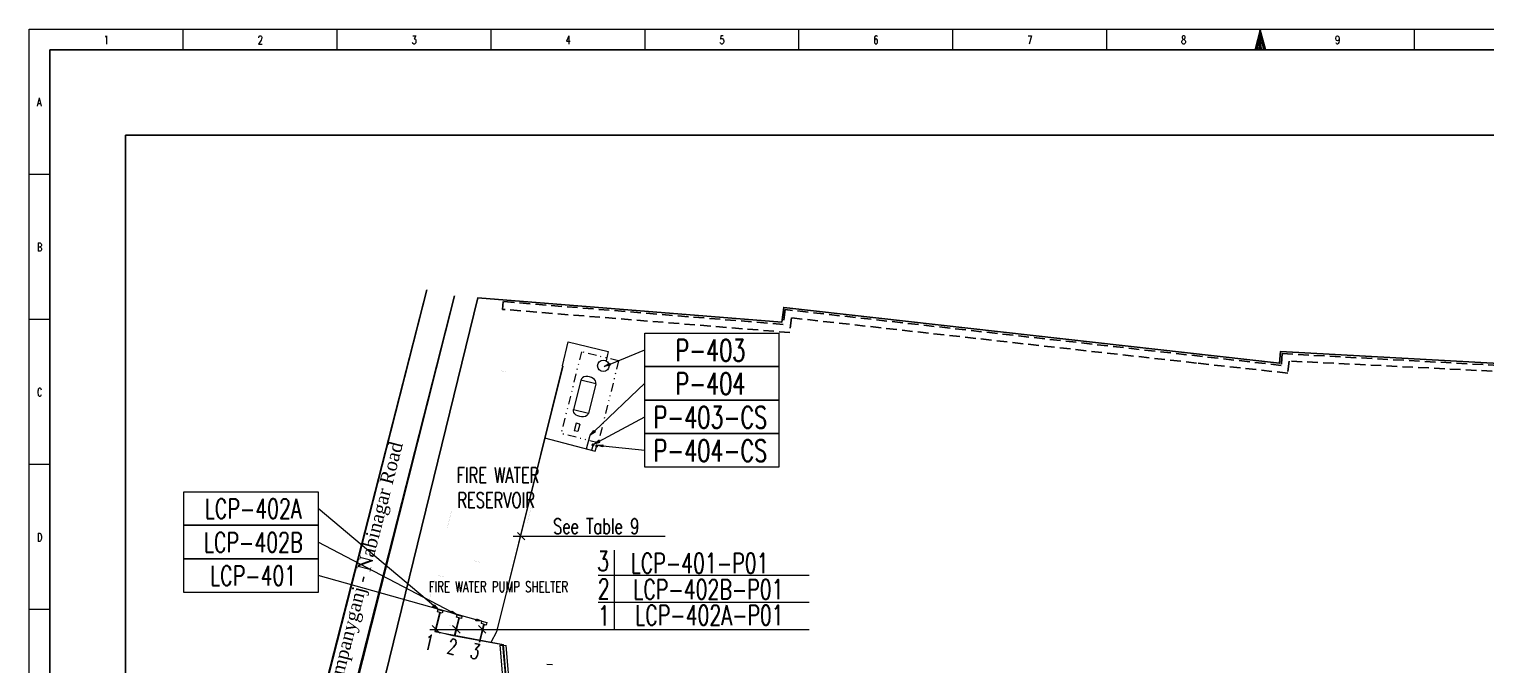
# Model space of a CAD drawing. Header units: inches. Extents: x -1128 to 651, y 96 to 845.
# Drawn here: x -1127.9 to -955.8, y 767 to 842.1 of the extents above; entities that cross this region are included whole.
import ezdxf
from ezdxf.enums import TextEntityAlignment as Align

# ---------------------------------------------------------------- set-up
doc = ezdxf.new("R2010")
doc.units = ezdxf.units.IN
doc.header["$MEASUREMENT"] = 0
doc.linetypes.add('DASHED2', pattern=[0.375, 0.25, -0.125])
doc.linetypes.add('DIVIDE', pattern=[1.25, 0.5, -0.25, 0, -0.25, 0, -0.25])
for name, color, linetype in [('Background Stuff', 253, 'Continuous'), ('Cable Trench', 2, 'Continuous'), ('Layer 1', 7, 'Continuous'), ('水专业修改', 7, 'Continuous')]:
    doc.layers.add(name, color=color, linetype=linetype)
for name, color, linetype, lineweight in [('Cables', 7, 'Continuous', 0), ('Equipment', 7, 'Continuous', 0), ('Layout', 6, 'Continuous', 18)]:
    doc.layers.add(name, color=color, linetype=linetype, lineweight=lineweight)
doc.styles.add('HZTXT', font='txt_qlt.shx', dxfattribs={"width": 0.7, "bigfont": 'hztxt.shx'})
doc.styles.add('TEG BORDER', font='txt_qlt.shx', dxfattribs={"width": 0.7, "bigfont": 'hztxt.shx'})
doc.styles.add('TR', font='times.ttf')

# ---------------------------------------------------------------- blocks, each defined once
blk = doc.blocks.new('TEG BORDER A2')
for p, q in [((37.12, 420), (37.12, 415)), ((74.25, 420), (74.25, 415)), ((111.38, 420), (111.38, 415)), ((148.5, 420), (148.5, 415)), ((185.63, 420), (185.63, 415)), ((222.75, 420), (222.75, 415)), ((259.88, 420), (259.88, 415)), ((297, 420), (297, 415)), ((334.12, 420), (334.12, 415)), ((0, 385), (5, 385)), ((0, 350), (5, 350)), ((0, 315), (5, 315)), ((0, 280), (5, 280))]:
    blk.add_line(p, q)
at = {"linetype": 'Continuous'}
for p, q in [((489, 415), (5, 415)), ((5, 415), (5, 5))]:
    blk.add_line(p, q, dxfattribs=at)
at = {"color": 5, "lineweight": 15}
blk.add_lwpolyline([(0, 420), (594, 420), (594, 0), (0, 0)], close=True, dxfattribs=at)
blk.add_lwpolyline([(297, 420), (295.66, 415), (298.34, 415), (297, 420), (296, 415), (296.33, 415), (297, 420), (296.67, 415), (297.33, 415), (297, 420), (297.67, 415), (298, 415), (297, 420)])
blk.add_lwpolyline([(5, 415), (589, 415), (589, 5), (5, 5)], close=True)
at = {"char_height": 2, "width": 2, "attachment_point": 1, "style": 'TEG BORDER'}
for s, insert in [('1', (18.05, 418.41)), ('2', (55.17, 418.41)), ('3', (92.3, 418.41)), ('4', (129.42, 418.41)), ('5', (166.55, 418.41)), ('6', (203.67, 418.41)), ('7', (240.8, 418.41)), ('8', (277.92, 418.41)), ('9', (315.05, 418.41)), ('A', (1.91, 403.39)), ('B', (1.91, 368.39)), ('C', (1.91, 333.39)), ('D', (1.91, 298.39))]:
    blk.add_mtext(s, dxfattribs=dict(at, insert=insert))

msp = doc.modelspace()

# ---------------------------------------------------------------- hatches: boundary and pattern name
at = {"layer": 'Layer 1'}
for points in [[(-1059.28, 802.4), (-1059.99, 802.23), (-1059.37, 802.63)], [(-1061.04, 794.51), (-1061.67, 794.11), (-1061.21, 794.68)], [(-1060.56, 793.26), (-1061.24, 793.03), (-1060.67, 793.48)], [(-1060.16, 792.74), (-1060.87, 792.94), (-1060.14, 792.97)], [(-1080.1, 774.06), (-1079.62, 773.49), (-1080.24, 773.86)], [(-1077.94, 773.32), (-1077.37, 772.89), (-1078.06, 773.12)], [(-1075.1, 772.41), (-1074.45, 772.13), (-1075.16, 772.18)]]:
    msp.add_hatch(color=0, dxfattribs=at).paths.add_polyline_path(points)

# ---------------------------------------------------------------- linework, layer by layer
at = {"layer": 'Background Stuff'}
msp.add_line((-1097.7, 731.17), (-1077.69, 810.59), dxfattribs=at)
at = {"layer": 'Background Stuff', "linetype": 'DASHED2', "ltscale": 5}
msp.add_line((-936.36, 800.75), (-979.06, 802.87), dxfattribs=at)
at = {"layer": 'Background Stuff'}
msp.add_lwpolyline([(-1116.56, 829.56), (-897.6, 829.56), (-897.6, 652.65), (-1116.56, 652.65)], close=True, dxfattribs=at)
for points in [[(-1080.97, 811.27), (-1101.32, 731.79), (-1115.4, 676.95)], [(-1080.97, 811.27), (-1101.08, 732.28), (-1107.95, 705.31), (-1115.22, 676.93)], [(-1077.68, 810.59), (-1097.96, 730.96), (-1111.89, 676.66)]]:
    msp.add_lwpolyline(points, dxfattribs=at)
at = {"layer": 'Background Stuff', "ltscale": 200}
for points in [[(-1087.73, 758.06), (-1074.91, 810.36), (-1039.03, 807.45), (-1038.79, 809.2), (-980.21, 802.62), (-980.1, 803.99), (-901.17, 799.65)], [(-979.98, 802.59), (-979.99, 802.59)]]:
    msp.add_lwpolyline(points, dxfattribs=at)
at = {"layer": 'Background Stuff', "linetype": 'DASHED2', "ltscale": 5}
for points in [[(-1072.02, 808.98), (-1071.95, 809.9)], [(-990.02, 802.63), (-1037.87, 807.98), (-1038.07, 806.24), (-1072.02, 808.98)], [(-979.89, 803.75), (-980.01, 802.36), (-1038.6, 808.95), (-1038.84, 807.2), (-1071.95, 809.9)], [(-979.99, 802.6), (-979.89, 803.75), (-933.09, 801.18)], [(-979.06, 802.87), (-979.25, 801.45), (-990.02, 802.63)]]:
    msp.add_lwpolyline(points, dxfattribs=at)
at = {"layer": 'Cable Trench', "lineweight": 13}
for p, q in [((-1071.08, 755.04), (-1072.28, 769.3)), ((-1072.28, 769.3), (-1071.56, 769.25)), ((-1070.36, 754.99), (-1071.56, 769.25))]:
    msp.add_line(p, q, dxfattribs=at)
at = {"layer": 'Cables', "color": 0, "lineweight": 0}
for p, q in [((-1070.69, 754.52), (-1071.96, 769.36)), ((-1070.63, 754.53), (-1071.9, 769.37))]:
    msp.add_line(p, q, dxfattribs=at)
for points in [[(-1064.93, 802.29), (-1064.25, 805.13), (-1059.51, 803.99), (-1059.77, 802.88)], [(-1064.93, 802.29), (-1072.74, 770.85)], [(-1064.88, 802.26), (-1072.72, 770.85)], [(-1067.04, 793.8), (-1061.07, 792.23), (-1060.9, 792.74)], [(-1062.07, 792.49), (-1061.67, 794.11)], [(-1061.36, 792.86), (-1061.5, 792.35)], [(-1061.24, 792.94), (-1061.24, 793), (-1061.3, 793.06), (-1061.36, 793.06), (-1061.41, 793), (-1061.41, 792.91)], [(-1061.24, 792.94), (-1061.24, 793), (-1061.3, 793.06), (-1061.36, 793.06), (-1061.41, 793), (-1061.41, 792.91)], [(-1061.24, 792.94), (-1061.27, 792.89), (-1061.3, 792.86), (-1061.33, 792.86), (-1061.38, 792.89), (-1061.41, 792.91)], [(-1061.24, 792.94), (-1061.27, 792.89), (-1061.3, 792.86), (-1061.33, 792.86), (-1061.38, 792.89), (-1061.41, 792.91)], [(-1061.38, 792.89), (-1061.38, 792.91)], [(-1061.38, 792.86), (-1061.38, 792.89), (-1061.36, 792.89)], [(-1061.3, 792.94), (-1061.33, 792.97), (-1061.33, 792.94), (-1061.3, 792.94), (-1061.33, 792.97), (-1061.33, 792.94), (-1061.3, 792.94), (-1061.3, 792.97), (-1061.33, 792.97), (-1061.36, 792.94), (-1061.3, 792.94), (-1061.3, 792.97), (-1061.33, 792.97), (-1061.36, 792.94), (-1061.3, 792.94)], [(-1061.3, 792.94), (-1061.3, 792.97), (-1061.33, 792.97), (-1061.36, 792.97), (-1061.36, 792.94), (-1061.3, 792.94), (-1061.3, 792.97), (-1061.36, 792.97), (-1061.36, 792.94), (-1061.3, 792.94)], [(-1061.3, 792.94), (-1061.3, 792.97), (-1061.33, 792.97), (-1061.36, 792.97), (-1061.36, 792.94), (-1061.3, 792.94), (-1061.3, 792.97), (-1061.36, 792.97), (-1061.36, 792.94), (-1061.3, 792.94)], [(-1061.3, 792.94), (-1061.3, 792.97), (-1061.33, 792.97), (-1061.36, 792.94), (-1061.3, 792.94), (-1061.3, 792.97), (-1061.33, 792.97), (-1061.36, 792.94), (-1061.3, 792.94)], [(-1061.36, 792.89), (-1061.36, 792.91)], [(-1061.36, 792.89), (-1061.36, 792.91)], [(-1061.36, 792.89), (-1061.36, 792.91)], [(-1061.3, 792.94), (-1061.33, 792.97), (-1061.33, 792.94), (-1061.3, 792.94), (-1061.33, 792.97), (-1061.33, 792.94), (-1061.3, 792.94)], [(-1061.33, 792.86), (-1061.33, 792.89)], [(-1061.33, 792.86), (-1061.33, 792.89)], [(-1061.3, 792.89), (-1061.3, 792.91)], [(-1061.3, 792.89), (-1061.3, 792.91)], [(-1061.3, 792.89), (-1061.3, 792.91)], [(-1061.3, 792.89), (-1061.3, 792.91)], [(-1061.3, 792.86), (-1061.3, 792.89)], [(-1060.79, 792.8), (-1060.79, 792.89), (-1060.85, 792.94), (-1060.93, 792.94), (-1060.99, 792.89), (-1060.99, 792.8)], [(-1060.79, 792.8), (-1060.79, 792.89), (-1060.85, 792.94), (-1060.93, 792.94), (-1060.99, 792.89), (-1060.99, 792.8)], [(-1060.79, 792.8), (-1060.82, 792.77), (-1060.85, 792.74), (-1060.93, 792.74), (-1060.96, 792.77), (-1060.99, 792.8)], [(-1060.79, 792.8), (-1060.82, 792.77), (-1060.85, 792.74), (-1060.93, 792.74), (-1060.96, 792.77), (-1060.99, 792.8)], [(-1060.96, 792.77), (-1060.96, 792.8)], [(-1060.93, 792.77), (-1060.93, 792.8)], [(-1060.93, 792.77), (-1060.93, 792.8)], [(-1060.93, 792.77), (-1060.93, 792.8)], [(-1060.93, 792.77), (-1060.93, 792.8)], [(-1060.93, 792.77), (-1060.93, 792.74)], [(-1060.87, 792.83), (-1060.87, 792.86), (-1060.9, 792.86), (-1060.9, 792.83), (-1060.87, 792.83), (-1060.87, 792.86), (-1060.9, 792.86), (-1060.9, 792.83), (-1060.87, 792.83)], [(-1060.87, 792.83), (-1060.87, 792.86), (-1060.9, 792.86), (-1060.9, 792.83), (-1060.87, 792.83), (-1060.87, 792.86), (-1060.9, 792.86), (-1060.9, 792.83), (-1060.87, 792.83)], [(-1060.87, 792.83), (-1060.87, 792.86), (-1060.9, 792.86), (-1060.9, 792.8), (-1060.87, 792.83), (-1060.87, 792.86), (-1060.9, 792.86), (-1060.9, 792.8), (-1060.87, 792.83), (-1060.87, 792.86), (-1060.9, 792.86), (-1060.9, 792.8), (-1060.87, 792.83), (-1060.87, 792.86), (-1060.9, 792.86), (-1060.9, 792.8), (-1060.87, 792.83), (-1060.87, 792.86), (-1060.9, 792.86), (-1060.9, 792.83), (-1060.87, 792.83), (-1060.87, 792.86), (-1060.9, 792.86), (-1060.9, 792.83), (-1060.87, 792.83), (-1060.87, 792.86), (-1060.9, 792.86), (-1060.9, 792.83), (-1060.87, 792.83), (-1060.87, 792.86), (-1060.9, 792.86), (-1060.9, 792.83), (-1060.87, 792.83)], [(-1060.9, 792.77), (-1060.9, 792.8)], [(-1060.9, 792.77), (-1060.9, 792.8)], [(-1060.9, 792.77), (-1060.9, 792.8)], [(-1060.9, 792.77), (-1060.9, 792.8)], [(-1060.9, 792.74), (-1060.9, 792.77)], [(-1060.9, 792.72), (-1060.87, 792.74), (-1060.87, 792.77)], [(-1060.87, 792.77), (-1060.87, 792.8)], [(-1060.87, 792.77), (-1060.87, 792.8)], [(-1060.87, 792.77), (-1060.87, 792.8)], [(-1060.85, 792.74), (-1060.85, 792.77)], [(-1079.45, 773.15), (-1079.99, 770.9)], [(-1079.39, 773.15), (-1079.93, 770.93)], [(-1079.62, 773.49), (-1079.05, 773.35), (-1079.13, 773.06), (-1079.7, 773.23), (-1079.62, 773.49)], [(-1077.37, 772.89), (-1076.81, 772.72), (-1076.86, 772.44), (-1077.43, 772.61), (-1077.37, 772.89)], [(-1077.18, 772.52), (-1077.71, 770.39)], [(-1077.12, 772.52), (-1077.66, 770.39)], [(-1074.25, 771.76), (-1074.76, 769.66)], [(-1074.19, 771.76), (-1074.73, 769.66)], [(-1074.45, 772.13), (-1073.88, 771.96), (-1073.94, 771.67), (-1074.51, 771.84), (-1074.45, 772.13)], [(-1079.99, 770.9), (-1071.9, 769.37)], [(-1079.93, 770.93), (-1077.71, 770.39)], [(-1077.66, 770.39), (-1071.96, 769.36)], [(-1073.36, 769.61), (-1072.74, 770.85), (-1073.39, 769.62)], [(-1073.36, 769.61), (-1072.74, 770.85), (-1073.39, 769.62)], [(-1073.36, 769.61), (-1072.72, 770.85)]]:
    msp.add_lwpolyline(points, dxfattribs=at)
for points, knots in [([(-1061.41, 792.94), (-1061.41, 792.94), (-1061.38, 793.03), (-1061.38, 793.03), (-1061.38, 793.03), (-1061.41, 792.94), (-1061.41, 792.94)], [0, 0, 0, 0, 1, 1, 1, 2, 2, 2, 2]), ([(-1061.41, 792.94), (-1061.41, 792.94), (-1061.27, 792.89), (-1061.27, 792.89), (-1061.27, 792.89), (-1061.41, 792.94), (-1061.41, 792.94)], [0, 0, 0, 0, 1, 1, 1, 2, 2, 2, 2]), ([(-1061.41, 792.94), (-1061.41, 792.94), (-1061.41, 792.91), (-1061.41, 792.91), (-1061.41, 792.91), (-1061.41, 792.94), (-1061.41, 792.94), (-1061.41, 792.94), (-1061.27, 792.89), (-1061.27, 792.89), (-1061.27, 792.89), (-1061.41, 792.94), (-1061.41, 792.94)], [0, 0, 0, 0, 1, 1, 1, 2, 2, 2, 3, 3, 3, 4, 4, 4, 4]), ([(-1061.41, 792.91), (-1061.41, 792.91), (-1061.41, 792.94), (-1061.41, 792.94), (-1061.41, 792.94), (-1061.41, 792.91), (-1061.41, 792.91)], [0, 0, 0, 0, 1, 1, 1, 2, 2, 2, 2]), ([(-1061.27, 792.89), (-1061.27, 792.89), (-1061.41, 792.94), (-1061.41, 792.94), (-1061.41, 792.94), (-1061.27, 792.89), (-1061.27, 792.89)], [0, 0, 0, 0, 1, 1, 1, 2, 2, 2, 2]), ([(-1061.41, 792.94), (-1061.41, 792.94), (-1061.27, 792.89), (-1061.27, 792.89), (-1061.27, 792.89), (-1061.41, 792.94), (-1061.41, 792.94)], [0, 0, 0, 0, 1, 1, 1, 2, 2, 2, 2]), ([(-1061.41, 792.91), (-1061.41, 792.91), (-1061.27, 792.86), (-1061.27, 792.86), (-1061.27, 792.86), (-1061.41, 792.91), (-1061.41, 792.91)], [0, 0, 0, 0, 1, 1, 1, 2, 2, 2, 2]), ([(-1061.27, 792.86), (-1061.27, 792.86), (-1061.41, 792.91), (-1061.41, 792.91), (-1061.41, 792.91), (-1061.27, 792.86), (-1061.27, 792.86)], [0, 0, 0, 0, 1, 1, 1, 2, 2, 2, 2]), ([(-1061.38, 792.91), (-1061.38, 792.91), (-1061.38, 792.89), (-1061.38, 792.89), (-1061.38, 792.89), (-1061.38, 792.91), (-1061.38, 792.91)], [0, 0, 0, 0, 1, 1, 1, 2, 2, 2, 2]), ([(-1061.38, 792.89), (-1061.38, 792.89), (-1061.38, 792.91), (-1061.38, 792.91), (-1061.38, 792.91), (-1061.38, 792.89), (-1061.38, 792.89)], [0, 0, 0, 0, 1, 1, 1, 2, 2, 2, 2]), ([(-1061.3, 792.89), (-1061.3, 792.89), (-1061.38, 792.89), (-1061.38, 792.89), (-1061.38, 792.89), (-1061.3, 792.89), (-1061.3, 792.89), (-1061.3, 792.89), (-1061.38, 792.91), (-1061.38, 792.91), (-1061.38, 792.91), (-1061.3, 792.89), (-1061.3, 792.89), (-1061.3, 792.89), (-1061.38, 792.91), (-1061.38, 792.91), (-1061.38, 792.91), (-1061.3, 792.89), (-1061.3, 792.89)], [0, 0, 0, 0, 1, 1, 1, 2, 2, 2, 3, 3, 3, 4, 4, 4, 5, 5, 5, 6, 6, 6, 6]), ([(-1061.38, 792.91), (-1061.38, 792.91), (-1061.3, 792.89), (-1061.3, 792.89), (-1061.3, 792.89), (-1061.38, 792.91), (-1061.38, 792.91), (-1061.38, 792.91), (-1061.3, 792.89), (-1061.3, 792.89), (-1061.3, 792.89), (-1061.38, 792.91), (-1061.38, 792.91)], [0, 0, 0, 0, 1, 1, 1, 2, 2, 2, 3, 3, 3, 4, 4, 4, 4]), ([(-1061.38, 792.89), (-1061.38, 792.89), (-1061.38, 792.91), (-1061.38, 792.91), (-1061.38, 792.91), (-1061.38, 792.89), (-1061.38, 792.89)], [0, 0, 0, 0, 1, 1, 1, 2, 2, 2, 2]), ([(-1061.38, 792.91), (-1061.38, 792.91), (-1061.38, 792.89), (-1061.38, 792.89), (-1061.38, 792.89), (-1061.38, 792.91), (-1061.38, 792.91)], [0, 0, 0, 0, 1, 1, 1, 2, 2, 2, 2]), ([(-1061.38, 792.91), (-1061.38, 792.91), (-1061.36, 792.89), (-1061.36, 792.89), (-1061.36, 792.89), (-1061.38, 792.91), (-1061.38, 792.91)], [0, 0, 0, 0, 1, 1, 1, 2, 2, 2, 2]), ([(-1061.38, 792.89), (-1061.38, 792.89), (-1061.3, 792.89), (-1061.3, 792.89), (-1061.3, 792.89), (-1061.38, 792.89), (-1061.38, 792.89), (-1061.38, 792.89), (-1061.3, 792.89), (-1061.3, 792.89), (-1061.3, 792.89), (-1061.38, 792.89), (-1061.38, 792.89)], [0, 0, 0, 0, 1, 1, 1, 2, 2, 2, 3, 3, 3, 4, 4, 4, 4]), ([(-1061.3, 792.89), (-1061.3, 792.89), (-1061.38, 792.89), (-1061.38, 792.89), (-1061.38, 792.89), (-1061.3, 792.89), (-1061.3, 792.89)], [0, 0, 0, 0, 1, 1, 1, 2, 2, 2, 2]), ([(-1061.36, 792.89), (-1061.36, 792.89), (-1061.38, 792.89), (-1061.38, 792.89), (-1061.38, 792.89), (-1061.36, 792.89), (-1061.36, 792.89), (-1061.36, 792.89), (-1061.38, 792.89), (-1061.38, 792.89), (-1061.38, 792.89), (-1061.36, 792.89), (-1061.36, 792.89)], [0, 0, 0, 0, 1, 1, 1, 2, 2, 2, 3, 3, 3, 4, 4, 4, 4]), ([(-1061.33, 792.86), (-1061.33, 792.86), (-1061.38, 792.86), (-1061.38, 792.86), (-1061.38, 792.86), (-1061.33, 792.86), (-1061.33, 792.86), (-1061.33, 792.86), (-1061.38, 792.86), (-1061.38, 792.86), (-1061.38, 792.86), (-1061.33, 792.86), (-1061.33, 792.86)], [0, 0, 0, 0, 1, 1, 1, 2, 2, 2, 3, 3, 3, 4, 4, 4, 4]), ([(-1061.36, 792.89), (-1061.36, 792.89), (-1061.3, 792.89), (-1061.3, 792.89), (-1061.3, 792.89), (-1061.36, 792.89), (-1061.36, 792.89)], [0, 0, 0, 0, 1, 1, 1, 2, 2, 2, 2]), ([(-1061.3, 792.89), (-1061.3, 792.89), (-1061.36, 792.89), (-1061.36, 792.89), (-1061.36, 792.89), (-1061.3, 792.89), (-1061.3, 792.89)], [0, 0, 0, 0, 1, 1, 1, 2, 2, 2, 2]), ([(-1061.36, 792.89), (-1061.36, 792.89), (-1061.33, 792.89), (-1061.33, 792.89), (-1061.33, 792.89), (-1061.36, 792.89), (-1061.36, 792.89)], [0, 0, 0, 0, 1, 1, 1, 2, 2, 2, 2]), ([(-1061.33, 792.89), (-1061.33, 792.89), (-1061.36, 792.89), (-1061.36, 792.89), (-1061.36, 792.89), (-1061.33, 792.89), (-1061.33, 792.89)], [0, 0, 0, 0, 1, 1, 1, 2, 2, 2, 2]), ([(-1061.3, 792.89), (-1061.3, 792.89), (-1061.36, 792.89), (-1061.36, 792.89), (-1061.36, 792.89), (-1061.3, 792.89), (-1061.3, 792.89)], [0, 0, 0, 0, 1, 1, 1, 2, 2, 2, 2]), ([(-1061.36, 792.89), (-1061.36, 792.89), (-1061.33, 792.89), (-1061.33, 792.89), (-1061.33, 792.89), (-1061.36, 792.89), (-1061.36, 792.89)], [0, 0, 0, 0, 1, 1, 1, 2, 2, 2, 2]), ([(-1061.3, 792.89), (-1061.3, 792.89), (-1061.33, 792.89), (-1061.33, 792.89), (-1061.33, 792.89), (-1061.3, 792.89), (-1061.3, 792.89)], [0, 0, 0, 0, 1, 1, 1, 2, 2, 2, 2]), ([(-1061.33, 792.89), (-1061.33, 792.89), (-1061.3, 792.89), (-1061.3, 792.89), (-1061.3, 792.89), (-1061.33, 792.89), (-1061.33, 792.89)], [0, 0, 0, 0, 1, 1, 1, 2, 2, 2, 2]), ([(-1061.3, 792.86), (-1061.3, 792.86), (-1061.33, 792.86), (-1061.33, 792.86), (-1061.33, 792.86), (-1061.3, 792.86), (-1061.3, 792.86), (-1061.3, 792.86), (-1061.33, 792.86), (-1061.33, 792.86), (-1061.33, 792.86), (-1061.3, 792.86), (-1061.3, 792.86)], [0, 0, 0, 0, 1, 1, 1, 2, 2, 2, 3, 3, 3, 4, 4, 4, 4]), ([(-1061.27, 792.89), (-1061.27, 792.89), (-1061.24, 792.97), (-1061.24, 792.97), (-1061.24, 792.97), (-1061.27, 792.89), (-1061.27, 792.89)], [0, 0, 0, 0, 1, 1, 1, 2, 2, 2, 2]), ([(-1061.27, 792.86), (-1061.27, 792.86), (-1061.27, 792.89), (-1061.27, 792.89), (-1061.27, 792.89), (-1061.27, 792.86), (-1061.27, 792.86)], [0, 0, 0, 0, 1, 1, 1, 2, 2, 2, 2]), ([(-1061.27, 792.89), (-1061.27, 792.89), (-1061.27, 792.86), (-1061.27, 792.86), (-1061.27, 792.86), (-1061.27, 792.89), (-1061.27, 792.89)], [0, 0, 0, 0, 1, 1, 1, 2, 2, 2, 2]), ([(-1060.99, 792.8), (-1060.99, 792.8), (-1060.82, 792.77), (-1060.82, 792.77), (-1060.82, 792.77), (-1060.99, 792.8), (-1060.99, 792.8)], [0, 0, 0, 0, 1, 1, 1, 2, 2, 2, 2]), ([(-1060.82, 792.74), (-1060.82, 792.74), (-1060.99, 792.8), (-1060.99, 792.8), (-1060.99, 792.8), (-1060.82, 792.74), (-1060.82, 792.74)], [0, 0, 0, 0, 1, 1, 1, 2, 2, 2, 2]), ([(-1060.99, 792.8), (-1060.99, 792.8), (-1060.82, 792.77), (-1060.82, 792.77), (-1060.82, 792.77), (-1060.99, 792.8), (-1060.99, 792.8)], [0, 0, 0, 0, 1, 1, 1, 2, 2, 2, 2]), ([(-1060.99, 792.8), (-1060.99, 792.8), (-1060.82, 792.74), (-1060.82, 792.74), (-1060.82, 792.74), (-1060.99, 792.8), (-1060.99, 792.8)], [0, 0, 0, 0, 1, 1, 1, 2, 2, 2, 2]), ([(-1060.96, 792.8), (-1060.96, 792.8), (-1060.96, 792.91), (-1060.96, 792.91), (-1060.96, 792.91), (-1060.96, 792.8), (-1060.96, 792.8)], [0, 0, 0, 0, 1, 1, 1, 2, 2, 2, 2]), ([(-1060.85, 792.77), (-1060.85, 792.77), (-1060.96, 792.8), (-1060.96, 792.8), (-1060.96, 792.8), (-1060.85, 792.77), (-1060.85, 792.77)], [0, 0, 0, 0, 1, 1, 1, 2, 2, 2, 2]), ([(-1060.96, 792.8), (-1060.96, 792.8), (-1060.85, 792.77), (-1060.85, 792.77), (-1060.85, 792.77), (-1060.96, 792.8), (-1060.96, 792.8)], [0, 0, 0, 0, 1, 1, 1, 2, 2, 2, 2]), ([(-1060.96, 792.8), (-1060.96, 792.8), (-1060.93, 792.77), (-1060.93, 792.77), (-1060.93, 792.77), (-1060.96, 792.8), (-1060.96, 792.8)], [0, 0, 0, 0, 1, 1, 1, 2, 2, 2, 2]), ([(-1060.93, 792.77), (-1060.93, 792.77), (-1060.96, 792.77), (-1060.96, 792.77), (-1060.96, 792.77), (-1060.93, 792.77), (-1060.93, 792.77), (-1060.93, 792.77), (-1060.96, 792.77), (-1060.96, 792.77), (-1060.96, 792.77), (-1060.93, 792.77), (-1060.93, 792.77)], [0, 0, 0, 0, 1, 1, 1, 2, 2, 2, 3, 3, 3, 4, 4, 4, 4]), ([(-1060.87, 792.77), (-1060.87, 792.77), (-1060.93, 792.77), (-1060.93, 792.77), (-1060.93, 792.77), (-1060.87, 792.77), (-1060.87, 792.77), (-1060.87, 792.77), (-1060.93, 792.77), (-1060.93, 792.77), (-1060.93, 792.77), (-1060.87, 792.77), (-1060.87, 792.77), (-1060.87, 792.77), (-1060.93, 792.77), (-1060.93, 792.77), (-1060.93, 792.77), (-1060.87, 792.77), (-1060.87, 792.77)], [0, 0, 0, 0, 1, 1, 1, 2, 2, 2, 3, 3, 3, 4, 4, 4, 5, 5, 5, 6, 6, 6, 6]), ([(-1060.87, 792.77), (-1060.87, 792.77), (-1060.93, 792.77), (-1060.93, 792.77), (-1060.93, 792.77), (-1060.87, 792.77), (-1060.87, 792.77)], [0, 0, 0, 0, 1, 1, 1, 2, 2, 2, 2]), ([(-1060.87, 792.77), (-1060.87, 792.77), (-1060.93, 792.77), (-1060.93, 792.77), (-1060.93, 792.77), (-1060.87, 792.77), (-1060.87, 792.77), (-1060.87, 792.77), (-1060.93, 792.77), (-1060.93, 792.77), (-1060.93, 792.77), (-1060.87, 792.77), (-1060.87, 792.77), (-1060.87, 792.77), (-1060.93, 792.77), (-1060.93, 792.77), (-1060.93, 792.77), (-1060.87, 792.77), (-1060.87, 792.77)], [0, 0, 0, 0, 1, 1, 1, 2, 2, 2, 3, 3, 3, 4, 4, 4, 5, 5, 5, 6, 6, 6, 6]), ([(-1060.93, 792.77), (-1060.93, 792.77), (-1060.87, 792.77), (-1060.87, 792.77), (-1060.87, 792.77), (-1060.93, 792.77), (-1060.93, 792.77)], [0, 0, 0, 0, 1, 1, 1, 2, 2, 2, 2]), ([(-1060.93, 792.77), (-1060.93, 792.77), (-1060.87, 792.77), (-1060.87, 792.77), (-1060.87, 792.77), (-1060.93, 792.77), (-1060.93, 792.77)], [0, 0, 0, 0, 1, 1, 1, 2, 2, 2, 2]), ([(-1060.9, 792.72), (-1060.9, 792.72), (-1060.93, 792.74), (-1060.93, 792.74), (-1060.93, 792.74), (-1060.9, 792.72), (-1060.9, 792.72), (-1060.9, 792.72), (-1060.93, 792.74), (-1060.93, 792.74), (-1060.93, 792.74), (-1060.9, 792.72), (-1060.9, 792.72)], [0, 0, 0, 0, 1, 1, 1, 2, 2, 2, 3, 3, 3, 4, 4, 4, 4]), ([(-1060.87, 792.77), (-1060.87, 792.77), (-1060.9, 792.77), (-1060.9, 792.77), (-1060.9, 792.77), (-1060.87, 792.77), (-1060.87, 792.77), (-1060.87, 792.77), (-1060.9, 792.77), (-1060.9, 792.77), (-1060.9, 792.77), (-1060.87, 792.77), (-1060.87, 792.77), (-1060.87, 792.77), (-1060.9, 792.77), (-1060.9, 792.77), (-1060.9, 792.77), (-1060.87, 792.77), (-1060.87, 792.77)], [0, 0, 0, 0, 1, 1, 1, 2, 2, 2, 3, 3, 3, 4, 4, 4, 5, 5, 5, 6, 6, 6, 6]), ([(-1060.9, 792.77), (-1060.9, 792.77), (-1060.87, 792.77), (-1060.87, 792.77), (-1060.87, 792.77), (-1060.9, 792.77), (-1060.9, 792.77)], [0, 0, 0, 0, 1, 1, 1, 2, 2, 2, 2]), ([(-1060.9, 792.77), (-1060.9, 792.77), (-1060.85, 792.77), (-1060.85, 792.77), (-1060.85, 792.77), (-1060.9, 792.77), (-1060.9, 792.77)], [0, 0, 0, 0, 1, 1, 1, 2, 2, 2, 2]), ([(-1060.85, 792.74), (-1060.85, 792.74), (-1060.9, 792.74), (-1060.9, 792.74), (-1060.9, 792.74), (-1060.85, 792.74), (-1060.85, 792.74), (-1060.85, 792.74), (-1060.9, 792.74), (-1060.9, 792.74), (-1060.9, 792.74), (-1060.85, 792.74), (-1060.85, 792.74)], [0, 0, 0, 0, 1, 1, 1, 2, 2, 2, 3, 3, 3, 4, 4, 4, 4]), ([(-1060.85, 792.77), (-1060.85, 792.77), (-1060.82, 792.86), (-1060.82, 792.86), (-1060.82, 792.86), (-1060.85, 792.77), (-1060.85, 792.77)], [0, 0, 0, 0, 1, 1, 1, 2, 2, 2, 2]), ([(-1060.82, 792.74), (-1060.82, 792.74), (-1060.82, 792.77), (-1060.82, 792.77), (-1060.82, 792.77), (-1060.82, 792.74), (-1060.82, 792.74)], [0, 0, 0, 0, 1, 1, 1, 2, 2, 2, 2]), ([(-1060.82, 792.77), (-1060.82, 792.77), (-1060.82, 792.74), (-1060.82, 792.74), (-1060.82, 792.74), (-1060.82, 792.77), (-1060.82, 792.77)], [0, 0, 0, 0, 1, 1, 1, 2, 2, 2, 2])]:
    msp.add_open_spline(points, degree=3, knots=knots, dxfattribs=at)
at = {"layer": 'Equipment'}
for p, q in [((-1062.75, 800.63), (-1063.62, 797.12)), ((-1060.99, 800.19), (-1062.75, 800.63)), ((-1060.99, 800.19), (-1061.87, 796.69)), ((-1061.87, 796.69), (-1063.62, 797.12)), ((-1063.32, 795.51), (-1063.54, 794.64)), ((-1062.89, 795.4), (-1063.32, 795.51)), ((-1062.89, 795.4), (-1063.1, 794.53)), ((-1063.1, 794.53), (-1063.54, 794.64))]:
    msp.add_line(p, q, dxfattribs=at)
msp.add_circle((-1060.1, 802.31), 0.677, dxfattribs=at)
msp.add_ellipse((-1061.87, 800.41), major_axis=(0.876, -0.218), ratio=0.693169, start_param=0, end_param=3.141593, dxfattribs=at)
at = {"layer": 'Equipment', "extrusion": (0, 0, -1)}
msp.add_ellipse((-1062.74, 796.91), major_axis=(0.876, -0.218), ratio=0.693169, start_param=0, end_param=3.141593, dxfattribs=at)
at = {"layer": 'Layer 1', "color": 0, "lineweight": 5}
for points in [[(-1055.19, 806.18), (-1039.35, 806.18), (-1039.35, 802.23), (-1055.19, 802.23), (-1055.19, 806.18)], [(-1059.31, 802.51), (-1055.19, 804.19)], [(-1055.19, 802.23), (-1039.35, 802.23), (-1039.35, 798.25), (-1055.19, 798.25), (-1055.19, 802.23)], [(-1061.13, 794.59), (-1055.19, 800.24)], [(-1055.19, 798.25), (-1039.35, 798.25), (-1039.35, 794.31), (-1055.19, 794.31), (-1055.19, 798.25)], [(-1060.62, 793.37), (-1055.19, 796.27)], [(-1055.19, 794.31), (-1039.35, 794.31), (-1039.35, 790.33), (-1055.19, 790.33), (-1055.19, 794.31)], [(-1060.16, 792.86), (-1055.19, 792.32)], [(-1109.64, 787.43), (-1093.79, 787.43), (-1093.79, 783.46), (-1109.64, 783.46), (-1109.64, 787.43)], [(-1080.16, 773.97), (-1093.79, 785.45)], [(-1109.64, 783.46), (-1093.79, 783.46), (-1093.79, 779.51), (-1109.64, 779.51), (-1109.64, 783.46)], [(-1078, 773.21), (-1093.79, 781.47)], [(-1070.76, 782.18), (-1052.81, 782.18)], [(-1069.37, 781.73), (-1070.25, 782.61)], [(-1058.83, 780.53), (-1058.83, 771.16)], [(-1109.64, 779.51), (-1093.79, 779.51), (-1093.79, 775.53), (-1109.64, 775.53), (-1109.64, 779.51)], [(-1075.13, 772.3), (-1093.79, 777.52)], [(-1060.7, 777.55), (-1035.8, 777.55)], [(-1060.7, 774.37), (-1035.8, 774.37)], [(-1080.61, 771.16), (-1066.01, 771.16)], [(-1079.42, 770.71), (-1080.33, 771.61)], [(-1077, 770.71), (-1077.91, 771.61)], [(-1073.97, 770.71), (-1074.85, 771.61)], [(-1066.01, 771.16), (-1035.8, 771.16)]]:
    msp.add_lwpolyline(points, dxfattribs=at)
at = {"layer": 'Layer 1', "color": 0, "lineweight": 0}
for points in [[(-1059.28, 802.4), (-1059.99, 802.23), (-1059.37, 802.63), (-1059.28, 802.4)], [(-1061.04, 794.51), (-1061.67, 794.11), (-1061.21, 794.68), (-1061.04, 794.51)], [(-1060.56, 793.26), (-1061.24, 793.03), (-1060.67, 793.48), (-1060.56, 793.26)], [(-1060.16, 792.74), (-1060.87, 792.94), (-1060.14, 792.97), (-1060.16, 792.74)], [(-1080.1, 774.06), (-1079.62, 773.49), (-1080.24, 773.86), (-1080.1, 774.06)], [(-1077.94, 773.32), (-1077.37, 772.89), (-1078.06, 773.12), (-1077.94, 773.32)], [(-1075.1, 772.41), (-1074.45, 772.13), (-1075.16, 772.18), (-1075.1, 772.41)]]:
    msp.add_lwpolyline(points, dxfattribs=at)
at = {"layer": 'Layer 1', "color": 0, "lineweight": 5}
for points, knots in [([(-1061.38, 793.03), (-1061.38, 793.03), (-1061.41, 792.94), (-1061.41, 792.94), (-1061.41, 792.94), (-1061.38, 793.03), (-1061.38, 793.03), (-1061.38, 793.03), (-1061.24, 792.97), (-1061.24, 792.97), (-1061.24, 792.97), (-1061.38, 793.03), (-1061.38, 793.03)], [0, 0, 0, 0, 1, 1, 1, 2, 2, 2, 3, 3, 3, 4, 4, 4, 4]), ([(-1061.38, 793.03), (-1061.38, 793.03), (-1061.24, 792.97), (-1061.24, 792.97), (-1061.24, 792.97), (-1061.38, 793.03), (-1061.38, 793.03)], [0, 0, 0, 0, 1, 1, 1, 2, 2, 2, 2]), ([(-1061.24, 792.97), (-1061.24, 792.97), (-1061.27, 792.89), (-1061.27, 792.89), (-1061.27, 792.89), (-1061.24, 792.97), (-1061.24, 792.97)], [0, 0, 0, 0, 1, 1, 1, 2, 2, 2, 2]), ([(-1060.96, 792.91), (-1060.96, 792.91), (-1060.82, 792.86), (-1060.82, 792.86), (-1060.82, 792.86), (-1060.96, 792.91), (-1060.96, 792.91)], [0, 0, 0, 0, 1, 1, 1, 2, 2, 2, 2]), ([(-1060.96, 792.91), (-1060.96, 792.91), (-1060.96, 792.8), (-1060.96, 792.8), (-1060.96, 792.8), (-1060.96, 792.91), (-1060.96, 792.91)], [0, 0, 0, 0, 1, 1, 1, 2, 2, 2, 2]), ([(-1060.82, 792.86), (-1060.82, 792.86), (-1060.96, 792.91), (-1060.96, 792.91), (-1060.96, 792.91), (-1060.82, 792.86), (-1060.82, 792.86)], [0, 0, 0, 0, 1, 1, 1, 2, 2, 2, 2]), ([(-1060.82, 792.86), (-1060.82, 792.86), (-1060.85, 792.77), (-1060.85, 792.77), (-1060.85, 792.77), (-1060.82, 792.86), (-1060.82, 792.86)], [0, 0, 0, 0, 1, 1, 1, 2, 2, 2, 2])]:
    msp.add_open_spline(points, degree=3, knots=knots, dxfattribs=at)
at = {"layer": 'Layout', "linetype": 'DIVIDE', "ltscale": 2}
for p, q in [((-1062.68, 803.97), (-1065.09, 794.3)), ((-1058.3, 802.88), (-1062.68, 803.97)), ((-1058.3, 802.88), (-1060.71, 793.2)), ((-1060.71, 793.2), (-1065.09, 794.3))]:
    msp.add_line(p, q, dxfattribs=at)
at = {"layer": 'Layout'}
msp.add_line((-1066.1, 766.97), (-1066.77, 767.01), dxfattribs=at)
at = {"layer": 'Layout', "const_width": 0.000902}
msp.add_lwpolyline([(-1079.26, 780.23), (-1073.8, 802.12), (-1065.04, 799.94), (-1070.5, 778.05)], close=True, dxfattribs=at)
msp.add_lwpolyline([(-1079.91, 777.6), (-1071.15, 775.42), (-1072.46, 770.17), (-1081.22, 772.35), (-1079.91, 777.6)], dxfattribs=at)

# ---------------------------------------------------------------- block references
at = {"layer": 'Cables', "color": 0, "xscale": 0.4897326461023622, "yscale": 0.4897326461023622, "zscale": 0.4897326461023622}
msp.add_blockref('TEG BORDER A2', (-1127.94, 636.41), dxfattribs=at)

# ---------------------------------------------------------------- texts
at = {"color": 0, "lineweight": 9, "style": 'HZTXT', "width": 0.7}
for s, height, p in [('P-403', 2.573, (-1047.45, 802.86)), ('P-404', 2.573, (-1047.45, 798.91)), ('P-403-CS', 2.573, (-1047.45, 794.93)), ('P-404-CS', 2.573, (-1047.45, 790.98)), ('LCP-402A', 2.339, (-1101.47, 784.26)), ('LCP-402B', 2.339, (-1101.47, 780.28)), ('3', 2.34, (-1060.13, 778.06)), ('LCP-401-P01', 2.3393, (-1048.73, 777.81)), ('LCP-401', 2.339, (-1101.47, 776.34)), ('2', 2.34, (-1060.05, 774.78)), ('LCP-402B-P01', 2.3393, (-1047.69, 774.72)), ('1', 2.34, (-1060.05, 771.6)), ('LCP-402A-P01', 2.3393, (-1047.57, 771.67))]:
    msp.add_text(s, height=height, dxfattribs=at).set_placement(p, align=Align.CENTER)
at = {"color": 0, "style": 'HZTXT', "width": 0.7}
msp.add_text('See Table 9', height=1.805, dxfattribs=at).set_placement((-1060.94, 782.44), align=Align.CENTER)
for s, p in [('1', (-1080.9, 768.75)), ('2', (-1078.15, 768.25)), ('3', (-1075.44, 767.68))]:
    msp.add_text(s, height=1.8, rotation=346.6709, dxfattribs=at).set_placement(p, align=Align.CENTER)
at = {"layer": 'Background Stuff', "style": 'TR'}
msp.add_text('Companyganj - Nabinagar Road', height=1.5895, rotation=75.608, dxfattribs=at).set_placement((-1091.5, 762.92))
at = {"layer": '水专业修改', "color": 0, "lineweight": 0, "style": 'HZTXT', "width": 0.7}
for s, height, p in [('FIRE WATER', 1.805, (-1072.54, 788.47)), ('RESERVOIR', 1.805, (-1072.76, 785.53)), ('FIRE WATER PUMP SHELTER', 1.2635, (-1072.49, 775.56))]:
    msp.add_text(s, height=height, dxfattribs=at).set_placement(p, align=Align.CENTER)

doc.saveas('drawing.dxf')
